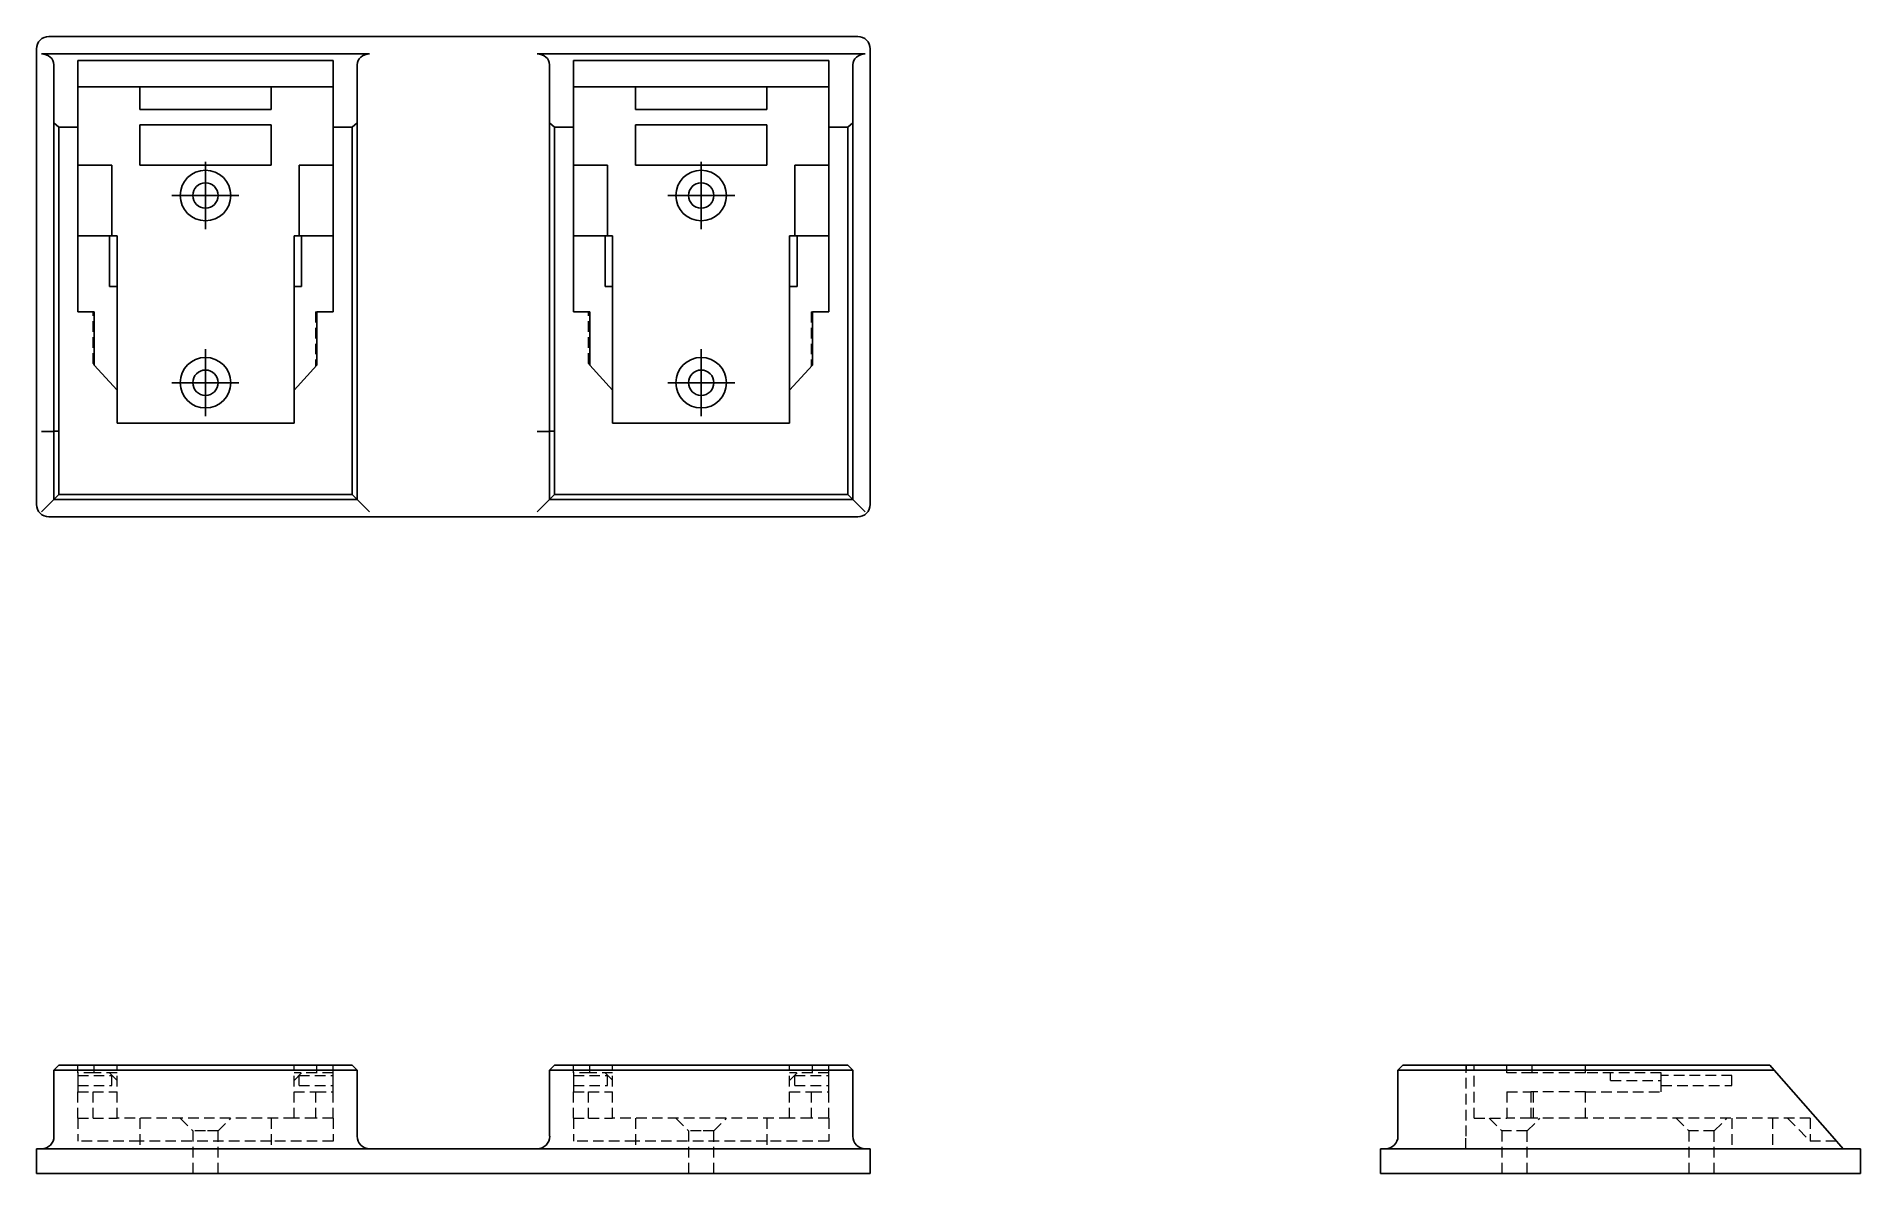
# Model space of a CAD drawing. Header units: millimetres. Extents: x 33 to 252, y 51 to 187.
import ezdxf

# ---------------------------------------------------------------- set-up
doc = ezdxf.new("R2010")
doc.units = ezdxf.units.MM
doc.linetypes.add('HIDDEN', pattern=[1.905, 1.27, -0.635])
doc.layers.add('10', color=7, linetype='Continuous')

# ---------------------------------------------------------------- blocks, each defined once
blk = doc.blocks.new('SW_CENTERMARKSYMBOL_0')
at = {"layer": '10', "color": 0}
for p, q in [((0, 2.5), (0, 4.02)), ((0, 0), (0, 2.5)), ((-2.5, 0), (-4.02, 0)), ((0, 0), (-2.5, 0)), ((0, 0), (0, -2.5)), ((0, 0), (2.5, 0)), ((2.5, 0), (4.02, 0)), ((0, -2.5), (0, -4.02))]:
    blk.add_line(p, q, dxfattribs=at)
blk = doc.blocks.new('SW_CENTERMARKSYMBOL_1')
at = {"layer": '10', "color": 0}
for p, q in [((0, 2.5), (0, 4.02)), ((0, 0), (0, 2.5)), ((-2.5, 0), (-4.02, 0)), ((0, 0), (-2.5, 0)), ((0, 0), (0, -2.5)), ((0, 0), (2.5, 0)), ((2.5, 0), (4.02, 0)), ((0, -2.5), (0, -4.02))]:
    blk.add_line(p, q, dxfattribs=at)
blk = doc.blocks.new('SW_CENTERMARKSYMBOL_2')
at = {"layer": '10', "color": 0}
for p, q in [((0, 2.5), (0, 4.02)), ((0, 0), (0, 2.5)), ((-2.5, 0), (-4.02, 0)), ((0, 0), (-2.5, 0)), ((0, 0), (0, -2.5)), ((0, 0), (2.5, 0)), ((2.5, 0), (4.02, 0)), ((0, -2.5), (0, -4.02))]:
    blk.add_line(p, q, dxfattribs=at)
blk = doc.blocks.new('SW_CENTERMARKSYMBOL_3')
at = {"layer": '10', "color": 0}
for p, q in [((0, 2.5), (0, 4.02)), ((0, 0), (0, 2.5)), ((-2.5, 0), (-4.02, 0)), ((0, 0), (-2.5, 0)), ((0, 0), (0, -2.5)), ((0, 0), (2.5, 0)), ((2.5, 0), (4.02, 0)), ((0, -2.5), (0, -4.02))]:
    blk.add_line(p, q, dxfattribs=at)

msp = doc.modelspace()

# ---------------------------------------------------------------- linework, layer by layer
at = {"color": 7, "linetype": 'Continuous', "lineweight": 25}
for p, q in [((131.51, 186.79), (34.49, 186.79)), ((33, 130.7), (33, 185.3)), ((33.59, 184.71), (72.95, 184.71)), ((68.59, 183.91), (37.96, 183.91)), ((37.96, 183.91), (37.96, 175.91)), ((68.59, 175.91), (68.59, 183.91)), ((93.05, 184.71), (132.41, 184.71)), ((128.04, 183.91), (97.41, 183.91)), ((97.41, 183.91), (97.41, 175.91)), ((128.04, 175.91), (128.04, 183.91)), ((133, 130.7), (133, 185.3)), ((35.08, 176.44), (35.08, 183.4)), ((71.47, 183.4), (71.47, 176.44)), ((94.53, 176.44), (94.53, 183.4)), ((130.92, 183.4), (130.92, 176.44)), ((37.96, 180.76), (45.39, 180.76)), ((45.39, 180.76), (45.39, 178.04)), ((61.16, 180.76), (45.39, 180.76)), ((61.16, 180.76), (61.16, 178.04)), ((68.59, 180.76), (61.16, 180.76)), ((97.41, 180.76), (104.84, 180.76)), ((120.61, 180.76), (104.84, 180.76)), ((104.84, 180.76), (104.84, 178.04)), ((128.04, 180.76), (120.61, 180.76)), ((120.61, 180.76), (120.61, 178.04)), ((61.16, 178.04), (45.39, 178.04)), ((120.61, 178.04), (104.84, 178.04)), ((35.08, 140.44), (35.08, 176.44)), ((35.08, 176.44), (35.68, 175.91)), ((37.96, 175.91), (35.68, 175.91)), ((35.68, 175.91), (35.68, 140.44)), ((37.96, 153.78), (37.96, 175.91)), ((45.39, 171.37), (45.39, 176.22)), ((45.39, 176.22), (61.16, 176.22)), ((61.16, 176.22), (61.16, 171.37)), ((68.59, 175.91), (68.59, 153.78)), ((70.87, 175.91), (68.59, 175.91)), ((70.87, 175.91), (71.47, 176.44)), ((70.87, 131.89), (70.87, 175.91)), ((71.47, 176.44), (71.47, 131.29)), ((94.53, 140.44), (94.53, 176.44)), ((94.53, 176.44), (95.13, 175.91)), ((95.13, 175.91), (95.13, 140.44)), ((97.41, 175.91), (95.13, 175.91)), ((97.41, 153.78), (97.41, 175.91)), ((104.84, 171.37), (104.84, 176.22)), ((104.84, 176.22), (120.61, 176.22)), ((120.61, 176.22), (120.61, 171.37)), ((128.04, 175.91), (128.04, 153.78)), ((130.32, 175.91), (128.04, 175.91)), ((130.32, 175.91), (130.92, 176.44)), ((130.32, 131.89), (130.32, 175.91)), ((130.92, 176.44), (130.92, 131.29)), ((42.05, 171.37), (37.96, 171.37)), ((42.05, 162.88), (42.05, 171.37)), ((61.16, 171.37), (45.39, 171.37)), ((64.49, 171.37), (64.49, 162.88)), ((68.59, 171.37), (64.49, 171.37)), ((101.51, 171.37), (97.41, 171.37)), ((101.51, 162.88), (101.51, 171.37)), ((120.61, 171.37), (104.84, 171.37)), ((123.95, 171.37), (123.95, 162.88)), ((128.04, 171.37), (123.95, 171.37)), ((41.75, 162.88), (37.96, 162.88)), ((41.75, 156.81), (41.75, 162.88)), ((41.75, 162.88), (42.05, 162.88)), ((42.05, 162.88), (42.66, 162.88)), ((42.66, 162.88), (42.66, 156.81)), ((63.89, 162.88), (64.49, 162.88)), ((63.89, 156.81), (63.89, 162.88)), ((64.49, 162.88), (64.8, 162.88)), ((64.8, 162.88), (64.8, 156.81)), ((68.59, 162.88), (64.8, 162.88)), ((101.2, 162.88), (97.41, 162.88)), ((101.2, 156.81), (101.2, 162.88)), ((101.2, 162.88), (101.51, 162.88)), ((101.51, 162.88), (102.11, 162.88)), ((102.11, 162.88), (102.11, 156.81)), ((123.34, 162.88), (123.95, 162.88)), ((123.34, 156.81), (123.34, 162.88)), ((123.95, 162.88), (124.25, 162.88)), ((124.25, 162.88), (124.25, 156.81)), ((128.04, 162.88), (124.25, 162.88)), ((42.66, 156.81), (41.75, 156.81)), ((42.66, 144.38), (42.66, 156.81)), ((64.8, 156.81), (63.89, 156.81)), ((63.89, 156.81), (63.89, 144.38)), ((102.11, 156.81), (101.2, 156.81)), ((102.11, 144.38), (102.11, 156.81)), ((124.25, 156.81), (123.34, 156.81)), ((123.34, 156.81), (123.34, 144.38)), ((39.93, 153.78), (37.96, 153.78)), ((39.93, 147.41), (39.93, 153.78)), ((66.61, 153.78), (66.61, 147.41)), ((68.59, 153.78), (66.61, 153.78)), ((99.39, 153.78), (97.41, 153.78)), ((99.39, 147.41), (99.39, 153.78)), ((126.07, 153.78), (126.07, 147.41)), ((128.04, 153.78), (126.07, 153.78)), ((42.66, 144.38), (39.93, 147.41)), ((66.61, 147.41), (63.89, 144.38)), ((102.11, 144.38), (99.39, 147.41)), ((126.07, 147.41), (123.34, 144.38)), ((42.66, 140.44), (42.66, 144.38)), ((63.89, 144.38), (63.89, 140.44)), ((102.11, 140.44), (102.11, 144.38)), ((123.34, 144.38), (123.34, 140.44)), ((63.89, 140.44), (42.66, 140.44)), ((123.34, 140.44), (102.11, 140.44)), ((35.69, 139.49), (35.1, 139.47)), ((35.1, 131.29), (35.1, 139.47)), ((35.69, 139.49), (35.69, 131.89)), ((94.55, 139.47), (95.15, 139.49)), ((94.55, 131.29), (94.55, 139.47)), ((95.15, 139.49), (95.15, 131.89)), ((33.61, 129.81), (35.1, 131.29)), ((35.1, 131.29), (35.69, 131.89)), ((71.47, 131.29), (35.1, 131.29)), ((35.69, 131.89), (70.87, 131.89)), ((71.47, 131.29), (70.87, 131.89)), ((72.95, 129.81), (71.47, 131.29)), ((93.07, 129.81), (94.55, 131.29)), ((94.55, 131.29), (95.15, 131.89)), ((130.92, 131.29), (94.55, 131.29)), ((95.15, 131.89), (130.32, 131.89)), ((130.92, 131.29), (130.32, 131.89)), ((132.41, 129.81), (130.92, 131.29)), ((131.51, 129.21), (34.49, 129.21)), ((35.68, 63.48), (35.08, 62.89)), ((35.1, 62.89), (35.69, 63.48)), ((35.68, 63.48), (35.69, 63.48)), ((35.69, 63.48), (70.87, 63.48)), ((71.47, 62.89), (70.87, 63.48)), ((95.13, 63.48), (94.53, 62.89)), ((94.55, 62.89), (95.15, 63.48)), ((95.13, 63.48), (95.15, 63.48)), ((95.15, 63.48), (130.32, 63.48)), ((130.92, 62.89), (130.32, 63.48)), ((196.29, 62.89), (196.89, 63.48)), ((196.89, 63.48), (240.91, 63.48)), ((240.91, 63.48), (241.44, 62.89)), ((35.08, 54.97), (35.08, 62.89)), ((35.1, 62.89), (35.08, 62.89)), ((71.47, 62.89), (35.1, 62.89)), ((35.1, 54.97), (35.1, 62.89)), ((71.47, 54.97), (71.47, 62.89)), ((94.53, 54.97), (94.53, 62.89)), ((94.55, 62.89), (94.53, 62.89)), ((130.92, 62.89), (94.55, 62.89)), ((94.55, 54.97), (94.55, 62.89)), ((130.92, 54.97), (130.92, 62.89)), ((196.29, 54.97), (196.29, 62.89)), ((241.44, 62.89), (196.29, 62.89)), ((248.4, 54.97), (241.44, 62.89)), ((248.4, 54.97), (249.71, 53.48)), ((33, 50.51), (33, 53.48)), ((33, 53.48), (34.49, 53.48)), ((131.51, 53.48), (34.49, 53.48)), ((131.51, 53.48), (133, 53.48)), ((133, 53.48), (133, 50.51)), ((194.21, 50.51), (194.21, 53.48)), ((194.21, 53.48), (195.7, 53.48)), ((195.7, 53.48), (250.3, 53.48)), ((250.3, 53.48), (251.79, 53.48)), ((251.79, 53.48), (251.79, 50.51)), ((34.49, 50.51), (33, 50.51)), ((131.51, 50.51), (34.49, 50.51)), ((133, 50.51), (131.51, 50.51)), ((195.7, 50.51), (194.21, 50.51)), ((195.7, 50.51), (250.3, 50.51)), ((251.79, 50.51), (250.3, 50.51))]:
    msp.add_line(p, q, dxfattribs=at)
at = {"color": 7, "linetype": 'HIDDEN', "lineweight": 18}
for p, q in [((39.78, 147.58), (39.78, 153.78)), ((66.46, 153.78), (66.46, 147.24)), ((66.46, 153.78), (66.61, 153.78)), ((99.23, 147.58), (99.23, 153.78)), ((125.92, 153.78), (125.92, 147.24)), ((125.92, 153.78), (126.07, 153.78)), ((39.78, 147.58), (39.93, 147.41)), ((99.23, 147.58), (99.39, 147.41)), ((35.68, 63.48), (35.08, 62.89)), ((37.96, 62.58), (37.96, 63.48)), ((39.93, 62.58), (39.93, 63.48)), ((42.66, 57.12), (42.66, 63.48)), ((63.89, 57.12), (63.89, 63.48)), ((66.61, 62.58), (66.61, 63.48)), ((68.59, 62.58), (68.59, 63.48)), ((94.53, 62.89), (95.13, 63.48)), ((97.41, 62.58), (97.41, 63.48)), ((99.39, 62.58), (99.39, 63.48)), ((102.11, 57.12), (102.11, 63.48)), ((123.34, 57.12), (123.34, 63.48)), ((126.07, 62.58), (126.07, 63.48)), ((128.04, 62.58), (128.04, 63.48)), ((204.47, 62.89), (204.49, 63.48)), ((204.49, 63.48), (204.47, 62.89)), ((205.44, 57.12), (205.44, 63.48)), ((209.38, 62.58), (209.38, 63.48)), ((212.41, 62.58), (212.41, 63.48)), ((218.78, 62.58), (218.78, 63.48)), ((39.93, 62.58), (37.96, 62.58)), ((37.96, 62.58), (37.96, 62.27)), ((37.96, 62.27), (42.05, 62.27)), ((37.96, 62.27), (37.96, 61.06)), ((42.66, 62.58), (39.93, 62.58)), ((41.75, 62.58), (42.66, 61.67)), ((42.05, 61.06), (42.05, 62.27)), ((66.61, 62.58), (63.89, 62.58)), ((63.89, 61.67), (64.8, 62.58)), ((64.49, 62.27), (68.59, 62.27)), ((64.49, 61.06), (64.49, 62.27)), ((68.59, 62.58), (66.61, 62.58)), ((68.59, 62.27), (68.59, 62.58)), ((68.59, 61.06), (68.59, 62.27)), ((99.39, 62.58), (97.41, 62.58)), ((97.41, 62.58), (97.41, 62.27)), ((97.41, 62.27), (101.51, 62.27)), ((97.41, 62.27), (97.41, 61.06)), ((102.11, 62.58), (99.39, 62.58)), ((101.2, 62.58), (102.11, 61.67)), ((101.51, 61.06), (101.51, 62.27)), ((126.07, 62.58), (123.34, 62.58)), ((123.34, 61.67), (124.25, 62.58)), ((123.95, 61.06), (123.95, 62.27)), ((123.95, 62.27), (128.04, 62.27)), ((128.04, 62.58), (126.07, 62.58)), ((128.04, 62.27), (128.04, 62.58)), ((128.04, 61.06), (128.04, 62.27)), ((204.47, 54.97), (204.47, 62.89)), ((212.41, 62.58), (209.38, 62.58)), ((218.78, 62.58), (212.41, 62.58)), ((227.88, 62.58), (218.78, 62.58)), ((221.81, 61.67), (221.81, 62.58)), ((221.81, 61.67), (227.88, 61.67)), ((227.88, 62.27), (227.88, 62.58)), ((236.37, 62.27), (227.88, 62.27)), ((227.88, 61.06), (227.88, 62.27)), ((236.37, 61.06), (236.37, 62.27)), ((37.96, 61.06), (42.05, 61.06)), ((37.96, 61.06), (37.96, 60.3)), ((37.96, 57.12), (37.96, 60.3)), ((37.96, 60.3), (39.78, 60.3)), ((39.78, 60.3), (42.66, 60.3)), ((39.78, 57.12), (39.78, 60.3)), ((63.89, 60.3), (66.46, 60.3)), ((64.49, 61.06), (68.59, 61.06)), ((66.46, 60.3), (66.46, 57.12)), ((66.46, 60.3), (68.59, 60.3)), ((68.59, 60.3), (68.59, 61.06)), ((68.59, 57.12), (68.59, 60.3)), ((97.41, 61.06), (101.51, 61.06)), ((97.41, 61.06), (97.41, 60.3)), ((97.41, 57.12), (97.41, 60.3)), ((97.41, 60.3), (99.23, 60.3)), ((99.23, 60.3), (102.11, 60.3)), ((99.23, 57.12), (99.23, 60.3)), ((123.34, 60.3), (125.92, 60.3)), ((123.95, 61.06), (128.04, 61.06)), ((125.92, 60.3), (125.92, 57.12)), ((125.92, 60.3), (128.04, 60.3)), ((128.04, 60.3), (128.04, 61.06)), ((128.04, 57.12), (128.04, 60.3)), ((209.38, 60.3), (212.24, 60.3)), ((209.38, 60.3), (209.38, 57.12)), ((218.78, 60.3), (212.24, 60.3)), ((212.24, 60.3), (212.24, 57.12)), ((212.58, 57.12), (212.58, 60.3)), ((218.78, 60.3), (227.88, 60.3)), ((218.78, 57.12), (218.78, 60.3)), ((227.88, 61.06), (236.37, 61.06)), ((227.88, 60.3), (227.88, 61.06)), ((37.96, 57.12), (39.78, 57.12)), ((37.96, 57.12), (37.96, 54.39)), ((39.78, 57.12), (42.66, 57.12)), ((63.89, 57.12), (42.66, 57.12)), ((45.39, 57.12), (45.39, 53.48)), ((50.24, 57.12), (51.76, 55.6)), ((54.79, 55.6), (56.31, 57.12)), ((61.16, 57.12), (61.16, 53.48)), ((66.46, 57.12), (63.89, 57.12)), ((68.59, 57.12), (66.46, 57.12)), ((68.59, 57.12), (68.59, 54.39)), ((97.41, 57.12), (99.23, 57.12)), ((97.41, 57.12), (97.41, 54.39)), ((99.23, 57.12), (102.11, 57.12)), ((123.34, 57.12), (102.11, 57.12)), ((104.84, 57.12), (104.84, 53.48)), ((109.69, 57.12), (111.21, 55.6)), ((114.24, 55.6), (115.76, 57.12)), ((120.61, 57.12), (120.61, 53.48)), ((125.92, 57.12), (123.34, 57.12)), ((128.04, 57.12), (125.92, 57.12)), ((128.04, 57.12), (128.04, 54.39)), ((205.44, 57.12), (209.38, 57.12)), ((207.26, 57.12), (208.77, 55.6)), ((212.24, 57.12), (209.38, 57.12)), ((211.81, 55.6), (213.32, 57.12)), ((218.78, 57.12), (212.24, 57.12)), ((245.76, 57.12), (218.78, 57.12)), ((229.69, 57.12), (231.21, 55.6)), ((234.24, 55.6), (235.76, 57.12)), ((236.37, 57.12), (236.37, 53.48)), ((241.22, 57.12), (241.22, 53.48)), ((243.04, 57.12), (245.76, 54.39)), ((245.76, 57.12), (245.76, 54.39)), ((53.27, 55.6), (51.76, 55.6)), ((51.76, 55.6), (51.76, 50.51)), ((54.79, 55.6), (53.27, 55.6)), ((54.79, 50.51), (54.79, 55.6)), ((112.73, 55.6), (111.21, 55.6)), ((111.21, 55.6), (111.21, 50.51)), ((114.24, 55.6), (112.73, 55.6)), ((114.24, 50.51), (114.24, 55.6)), ((211.81, 55.6), (208.77, 55.6)), ((208.77, 55.6), (208.77, 50.51)), ((211.81, 50.51), (211.81, 55.6)), ((234.24, 55.6), (231.21, 55.6)), ((231.21, 55.6), (231.21, 50.51)), ((234.24, 50.51), (234.24, 55.6)), ((45.39, 54.39), (37.96, 54.39)), ((61.16, 54.39), (45.39, 54.39)), ((68.59, 54.39), (61.16, 54.39)), ((104.84, 54.39), (97.41, 54.39)), ((120.61, 54.39), (104.84, 54.39)), ((128.04, 54.39), (120.61, 54.39)), ((248.91, 54.39), (245.76, 54.39))]:
    msp.add_line(p, q, dxfattribs=at)
at = {"color": 7, "linetype": 'Continuous', "lineweight": 25}
for centre, radius in [((53.27, 167.73), 3.03), ((112.73, 167.73), 3.03), ((53.27, 167.73), 1.52), ((112.73, 167.73), 1.52), ((53.27, 145.29), 3.03), ((53.27, 145.29), 1.52), ((112.73, 145.29), 3.03), ((112.73, 145.29), 1.52)]:
    msp.add_circle(centre, radius, dxfattribs=at)
for centre, radius, start, end in [((34.49, 185.3), 1.49, 90, 180), ((131.51, 185.3), 1.49, 0, 90), ((60.57, 140.42), 25.49, 179.9704, 182.1545), ((60.57, 140.42), 24.9, 179.9697, 182.1545), ((120.02, 140.42), 25.49, 179.9704, 182.1545), ((120.02, 140.42), 24.9, 179.9697, 182.1545), ((34.49, 130.7), 1.49, 180, 270), ((131.51, 130.7), 1.49, 270, 0), ((33.61, 54.97), 1.49, 270, 0), ((72.95, 54.97), 1.49, 180, 270), ((93.07, 54.97), 1.49, 270, 0), ((132.41, 54.97), 1.49, 180, 270), ((194.81, 54.97), 1.49, 270, 0)]:
    msp.add_arc(centre, radius, start, end, dxfattribs=at)
for centre, start_param, end_param in [((33.59, 183.4), 0, 1.570796), ((72.95, 183.4), 1.570796, 3.141593), ((93.05, 183.4), 0, 1.570796), ((132.41, 183.4), 1.570796, 3.141593)]:
    msp.add_ellipse(centre, major_axis=(1.49, 0), ratio=0.878788, start_param=start_param, end_param=end_param, dxfattribs=at)
for points in [[(33.61, 139.43), (33.65, 139.43), (33.73, 139.43), (33.85, 139.43), (33.96, 139.43), (34.07, 139.44), (34.17, 139.44), (34.27, 139.44), (34.36, 139.44), (34.45, 139.44), (34.53, 139.45), (34.61, 139.45), (34.67, 139.45), (34.74, 139.45), (34.8, 139.45), (34.85, 139.45), (34.89, 139.46), (34.93, 139.46), (34.97, 139.46), (35, 139.46), (35.03, 139.46), (35.05, 139.46), (35.06, 139.46), (35.08, 139.46), (35.09, 139.46), (35.09, 139.46), (35.1, 139.47), (35.1, 139.47), (35.1, 139.47)], [(93.07, 139.43), (93.11, 139.43), (93.18, 139.43), (93.3, 139.43), (93.41, 139.43), (93.52, 139.44), (93.62, 139.44), (93.72, 139.44), (93.82, 139.44), (93.9, 139.44), (93.98, 139.45), (94.06, 139.45), (94.13, 139.45), (94.19, 139.45), (94.25, 139.45), (94.3, 139.45), (94.35, 139.46), (94.39, 139.46), (94.42, 139.46), (94.45, 139.46), (94.48, 139.46), (94.5, 139.46), (94.52, 139.46), (94.53, 139.46), (94.54, 139.46), (94.55, 139.46), (94.55, 139.47), (94.55, 139.47), (94.55, 139.47)]]:
    msp.add_open_spline(points, degree=3, knots=[0, 0, 0, 0, 0.051093, 0.101176, 0.150248, 0.198309, 0.24536, 0.2914, 0.336429, 0.380448, 0.423456, 0.465453, 0.50644, 0.546417, 0.585383, 0.623338, 0.660283, 0.696217, 0.731142, 0.765055, 0.797959, 0.829852, 0.860735, 0.890608, 0.919471, 0.947324, 0.974167, 1, 1, 1, 1], dxfattribs=at)
at = {"color": 7, "linetype": 'HIDDEN', "lineweight": 18}
msp.add_open_spline([(204.43, 53.48), (204.43, 53.48), (204.43, 53.48), (204.43, 53.5), (204.43, 53.52), (204.44, 53.55), (204.44, 53.59), (204.44, 53.63), (204.44, 53.68), (204.44, 53.74), (204.45, 53.79), (204.45, 53.86), (204.45, 53.92), (204.45, 53.99), (204.45, 54.06), (204.45, 54.14), (204.46, 54.21), (204.46, 54.28), (204.46, 54.35), (204.46, 54.43), (204.46, 54.5), (204.46, 54.57), (204.46, 54.64), (204.46, 54.71), (204.46, 54.78), (204.46, 54.84), (204.47, 54.9), (204.47, 54.95), (204.47, 54.97)], degree=3, knots=[0, 0, 0, 0, 0.051093, 0.101176, 0.150248, 0.198309, 0.24536, 0.2914, 0.336429, 0.380448, 0.423456, 0.465453, 0.50644, 0.546417, 0.585383, 0.623338, 0.660283, 0.696217, 0.731142, 0.765055, 0.797959, 0.829852, 0.860735, 0.890608, 0.919471, 0.947324, 0.974167, 1, 1, 1, 1], dxfattribs=at)

# ---------------------------------------------------------------- block references
at = {"layer": '10'}
for name, p in [('SW_CENTERMARKSYMBOL_1', (53.27, 167.73)), ('SW_CENTERMARKSYMBOL_3', (112.73, 167.73)), ('SW_CENTERMARKSYMBOL_0', (53.27, 145.29)), ('SW_CENTERMARKSYMBOL_2', (112.73, 145.29))]:
    msp.add_blockref(name, p, dxfattribs=at)

doc.saveas('drawing.dxf')
